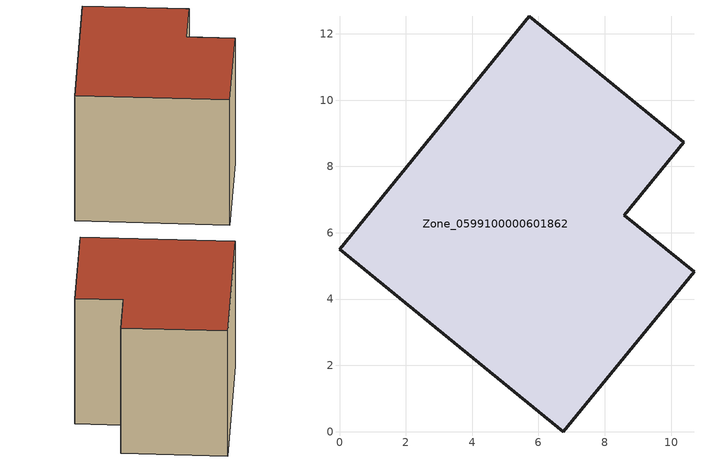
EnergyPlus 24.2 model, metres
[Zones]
Zone_0599100000601862
 floor ground (C_G): 0,5.51 5.73,12.53 10.38,8.73 8.59,6.53 10.69,4.82 6.75,0 z0
 wall outside (C_F): 5.73,12.53 0,5.51 6.75,0 10.69,4.82 8.59,6.53 10.38,8.73 5.73,12.53 z0:8.45
 roof outside (C_R): 0,5.51 6.75,0 10.69,4.82 8.59,6.53 10.38,8.73 5.73,12.53 z8.45
[BUILDING]
Pand.0599100000601862: North Axis=0; Terrain=City; Loads Convergence Tolerance Value=0.04; Temperature Convergence Tolerance Value=0.4; Solar Distribution=FullExterior; Maximum Number of Warmup Days=25; Minimum Number of Warmup Days=1
[Site:Location]
Rotterdam.The.Hague.AP_ZH_NLD Design_Conditions: Latitude=51.96; Longitude=4.45; Time Zone=1; Elevation=-4.5
[SITE:GROUNDTEMPERATURE:BUILDINGSURFACE]
18, 18, 18, 18, 18, 18, 18, 18, 18, 18, 18, 18
[MATERIAL] Thermal Absorptance=0.9; Solar Absorptance=0.7; Visible Absorptance=0.7
Name | Roughness | Thickness | Conductivity | Density | Specific Heat
G.TC.1946-1964 | MediumSmooth | 0.15 | 1 | 540 | 1210
F.TC.1946-1964 | Rough | 0.3 | 0.857143 | 1920 | 840
R.TC.1946-1964 | MediumRough | 0.2 | 0.235294 | 1500 | 1000
[CONSTRUCTION]
C_G: G.TC.1946-1964
C_F: F.TC.1946-1964
C_R: R.TC.1946-1964
[ZONE]
Zone_0599100000601862: Type=1; Multiplier=1; Ceiling Height=Autocalculate; Volume=Autocalculate; Floor Area=autocalculate; Part of Total Floor Area=Yes
[ZONEINFILTRATION:DESIGNFLOWRATE]
Infil_Zone_0599100000601862: Zone or ZoneList or Space or SpaceList=Zone_0599100000601862; Schedule=AlwaysOn; Design Flow Rate Calculation Method=Flow/Area; Flow Rate per Floor Area=0.003; Constant Term Coefficient=1; Temperature Term Coefficient=0; Velocity Term Coefficient=0; Velocity Squared Term Coefficient=0
[HVACTEMPLATE:ZONE:IDEALLOADSAIRSYSTEM]
Zone_0599100000601862: Maximum Heating Supply Air Temperature=50; Minimum Cooling Supply Air Temperature=13; Maximum Heating Supply Air Humidity Ratio=0.0156; Minimum Cooling Supply Air Humidity Ratio=0.0077; Heating Limit=NoLimit; Cooling Limit=NoLimit; Dehumidification Control Type=ConstantSensibleHeatRatio; Cooling Sensible Heat Ratio=0.7; Dehumidification Setpoint=60; Humidification Control Type=None; Humidification Setpoint=30; Outdoor Air Method=None; Outdoor Air Flow Rate per Person=0.00944; Outdoor Air Flow Rate per Zone Floor Area=0; Outdoor Air Flow Rate per Zone=0; Demand Controlled Ventilation Type=None; Outdoor Air Economizer Type=NoEconomizer; Heat Recovery Type=None; Sensible Heat Recovery Effectiveness=0.7; Latent Heat Recovery Effectiveness=0.65
[ZONECONTROL:THERMOSTAT]
ThermostatControl_Zone_0599100000601862: Zone or ZoneList=Zone_0599100000601862; Control Type Schedule=DualSetpointControlType; Control 1=Thermostat_Zone_0599100000601862; Temperature Difference Between Cutout And Setpoint=0
[THERMOSTATSETPOINT:DUALSETPOINT]
Thermostat_Zone_0599100000601862: Heating Setpoint Temperature Schedule=HeatingSetpoint_Zone_0599100000601862; Cooling Setpoint Temperature Schedule=CoolingSetpoint_Zone_0599100000601862
[SCHEDULE:COMPACT]
HeatingSetpoint_Zone_0599100000601862: Through: 12/31, For: AllDays, Until: 24:00, 21
CoolingSetpoint_Zone_0599100000601862: Through: 12/31, For: AllDays, Until: 24:00, 24
DualSetpointControlType: Through: 12/31, For: AllDays, Until: 24:00, 4
AlwaysOn: Through: 12/31, For: AllDays, Until: 24:00, 1
